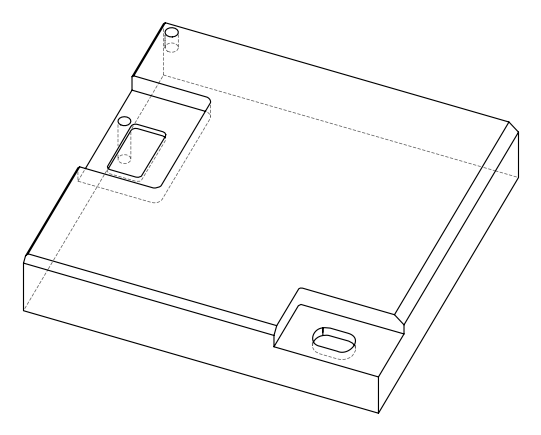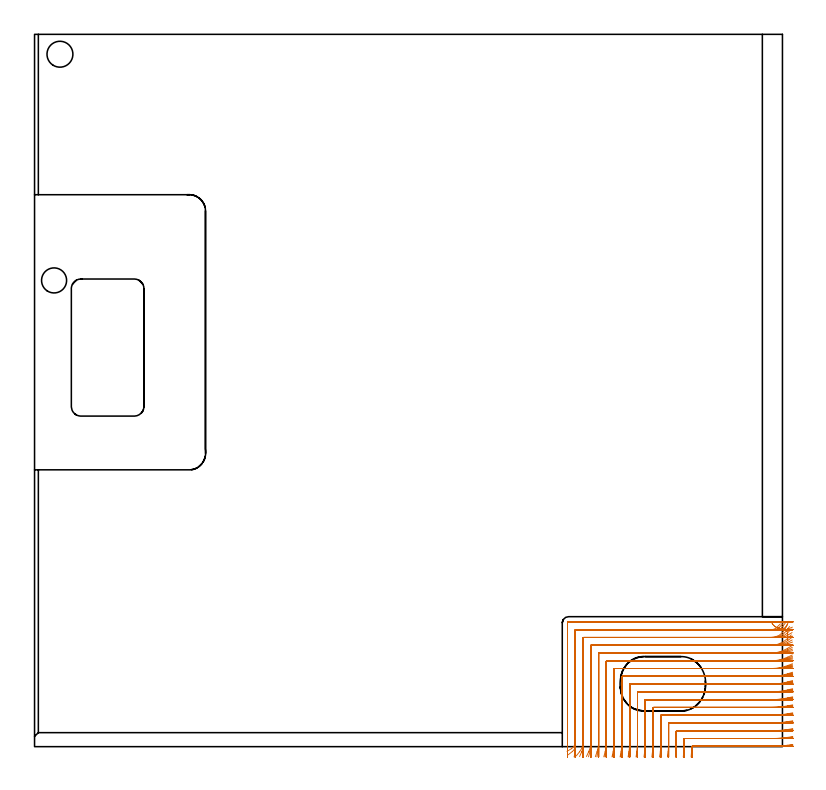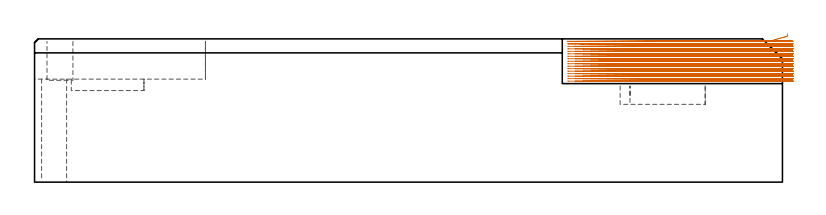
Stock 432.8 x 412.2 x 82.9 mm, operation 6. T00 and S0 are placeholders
(PLAN: 12 operations, 8 tool changes, 155.6 min)
(1 INDEXABLE_INSERT_DRILL_BLIND_HOLE_FROM_SOLID | STEP1POCKET | UGT0302_001 | 0.11 min | 4230 mm3)
(2 AREA_MILL | FG_CHAMFER_SURFACE | UGT0205_001 | 1.38 min | 383 mm3)
(3 AREA_MILL_1 | FG_CHAMFER_SURFACE_1 | UGT0205_001 | 0.89 min | 229 mm3)
(4 AREA_MILL_2 | FG_CHAMFER_SURFACE_2 | UGT0205_001 | 7.54 min | 10173 mm3)
(5 AREA_MILL_3 | FG_CHAMFER_SURFACE_3 | UGT0205_001 | 13.65 min | 23106 mm3)
(6 MILL_CORNER_NOTCH_RECTANGULAR | CORNER_NOTCH_RECTANGULAR | NXT0201_008 | Follow Part, ap 1.5, ae 75% | 91.79 min | 247494 mm3)
(7 MILL_RECTANGULAR_POCKET | POCKET_RECTANGULAR_STRAIGHT | NXT0201_013 | Follow Part, ap 2.5, ae 75% | 11.68 min | 98832 mm3)
(8 MILL_RECTANGULAR_POCKET_1 | POCKET_RECTANGULAR_STRAIGHT_1 | UGT0201_105 | Follow Part, ap 5.5, ae 75% | 0.81 min | 16519 mm3)
(9 MILL_SLOT | SLOT_PARTIAL_RECTANGULAR | UGT0201_008 | Follow Part, ap 4, ae 75% | 27.16 min | 288971 mm3)
(10 SPOT_DRILL | STEP1HOLE | NXT0321_9005460120000 | 0.04 min | 18 mm3)
(11 DRILL_THROUGH_HOLE_INTO_CENTER | STEP1HOLE | NXT0301_065 | 0.27 min | 4096 mm3)
(12 DRILL_TO_ENLARGE_THROUGH_HOLE | STEP1HOLE | NXT0301_106 | 0.27 min | 5708 mm3)
(TOOL UGT0302_001 | Indexable Insert Drill 15mm | D15 PA180 FL50 Z2)
(TOOL UGT0205_001 | Chamfer Mill 20 x 3 x 45 deg. | D20 FL50 Z2)
(TOOL NXT0201_008 | ENDMILL 6mm [2P460-0600-NA 1630] | D6 FL26 Z6)
(TOOL NXT0201_013 | ENDMILL 10mm | D10 FL30 Z4)
(TOOL UGT0201_105 | End Mill 22 mm | D22 FL25 Z2)
(TOOL UGT0201_008 | End Mill 16 mm | D16 FL32 Z4)
(TOOL NXT0321_9005460120000 | NC Spot Drill, 142deg, 12mm, Carbide, Uncoated | D12 PA142 FL30 Z2)
(TOOL NXT0301_065 | Carbide Drill 9.4mm [860.1-0940-075A1-MM 2214] | D9.4 PA140 FL98 Z2)
(TOOL NXT0301_106 | Carbide Drill 14.5mm [860.1-1450-073A1-MM 2214] | D14.5 PA140 FL83 Z2)
(OP 6 MILL_CORNER_NOTCH_RECTANGULAR, part 1 of 2)
G17 G21 G94 G90
T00 M6
G54
G17 G0 G90 X438.774 Y1.223 S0 M3
G43 Z92.9 H1
Z81.461
G94 G1 X435.8 Y0.828 F250.
G2 X426.312 Y0.2 R72. F500.
G1 X380.641
G3 X380.347 Y-0.083 R0.3
G2 X380.175 Y-3. R72.
G1 X379.938 Y-5.991 F250.
G0 Z92.9
X438.77 Y5.792
Z81.461
G1 X435.8 Y5.37
G2 X426.312 Y4.7 R67.5 F500.
G1 X376.195
G3 X375.9 Y4.405 R0.3
G1 Y2.688
G2 X375.66 Y-3. R67.5
G1 X375.407 Y-5.989 F250.
G0 Z92.9
X438.766 Y10.37
Z81.461
G1 X435.8 Y9.919
G2 X426.312 Y9.2 R63. F500.
G1 X371.695
G3 X371.4 Y8.905 R0.3
G1 Y2.688
G2 X371.143 Y-3. R63.
G1 X370.872 Y-5.988 F250.
G0 Z92.9
X438.76 Y14.961
Z81.461
G1 X435.8 Y14.475
G2 X426.312 Y13.7 R58.5 F500.
G1 X367.195
G3 X366.9 Y13.405 R0.3
G1 Y2.688
G2 X366.623 Y-3. R58.5
G1 X366.331 Y-5.986 F250.
G0 Z92.9
X438.753 Y19.567
Z81.461
G1 X435.8 Y19.04
G2 X426.312 Y18.2 R54. F500.
G1 X362.696
G3 X362.4 Y17.904 R0.3
G1 Y2.688
G2 X362.1 Y-3. R54.
G1 X361.784 Y-5.983 F250.
G0 Z92.9
X438.744 Y24.193
Z81.461
G1 X435.8 Y23.618
G2 X426.312 Y22.7 R49.5 F500.
G1 X358.196
G3 X357.9 Y22.404 R0.3
G1 Y2.688
G2 X357.572 Y-3. R49.5
G1 X357.227 Y-5.98 F250.
G0 Z92.9
X438.733 Y28.844
Z81.461
G1 X435.8 Y28.212
G2 X426.312 Y27.2 R45. F500.
G1 X353.696
G3 X353.4 Y26.904 R0.3
G1 Y2.688
G2 X353.039 Y-3. R45.
G1 X352.66 Y-5.976 F250.
G0 Z92.9
X438.716 Y33.53
Z81.461
G1 X435.8 Y32.827
G2 X426.312 Y31.7 R40.5 F500.
G1 X349.196
G3 X348.9 Y31.404 R0.3
G1 Y2.688
G2 X348.499 Y-3. R40.5
G1 X348.077 Y-5.97 F250.
G0 Z92.9
X438.694 Y38.264
Z81.461
G1 X435.8 Y37.473
G2 X426.312 Y36.2 R36. F500.
G1 X344.696
G3 X344.4 Y35.904 R0.3
G1 Y2.688
G2 X343.948 Y-3. R36.
G1 X343.474 Y-5.962 F250.
G0 Z92.9
X438.661 Y43.067
Z81.461
G1 X435.8 Y42.163
G2 X426.312 Y40.7 R31.5 F500.
G1 X340.196
G3 X339.9 Y40.404 R0.3
G1 Y2.688
G2 X339.382 Y-3. R31.5
G1 X338.84 Y-5.951 F250.
G0 Z92.9
X438.609 Y47.976
Z81.461
G1 X435.8 Y46.922
G2 X426.312 Y45.2 R27. F500.
G1 X335.697
G3 X335.4 Y44.903 R0.3
G1 Y2.688
G2 X334.794 Y-3. R27.
G1 X334.162 Y-5.933 F250.
G0 Z92.9
X438.52 Y53.063
Z81.461
G1 X435.8 Y51.798
G2 X426.312 Y49.7 R22.5 F500.
G1 X331.197
G3 X330.9 Y49.403 R0.3
G1 Y2.688
G2 X330.169 Y-3. R22.5
G1 X329.411 Y-5.903 F250.
G0 Z92.9
X438.349 Y58.485
Z81.461
G1 X435.8 Y56.904
G2 X426.312 Y54.2 R18. F500.
G1 X326.697
G3 X326.4 Y53.903 R0.3
G1 Y2.688
G2 X325.478 Y-3. R18.
G1 X324.529 Y-5.846 F250.
G0 Z92.9
X437.934 Y64.705
Z81.461
G1 X435.8 Y62.597
G2 X426.312 Y58.7 R13.5 F500.
G1 X322.197
G3 X321.9 Y58.403 R0.3
G1 Y2.688
G2 X320.643 Y-3. R13.5
G1 X319.379 Y-5.721 F250.
G0 Z92.9
X435.642 Y70.484
Z81.461
G1 X434.194 Y67.856
G2 X426.312 Y63.2 R9. F500.
G1 X317.697
G3 X317.4 Y62.903 R0.3
G1 Y2.688
G2 X315.374 Y-3. R9.
G1 X313.478 Y-5.325 F250.
G0 Z92.9
X431.599 Y71.063
Z81.461
G1 X429.447 Y68.972
G2 X426.312 Y67.7 R4.5 F500.
G1 X313.197
G3 X312.9 Y67.403 R0.3
G1 Y2.688
G2 X310.687 Y-1.187 R4.5
G1 X308.103 Y-2.712 F250.
G0 Z92.9
X435.8 Y61.416
Z85.9
G1 Y65.2 Z84.886
Y65.445 Z84.82
X435.691 Y66.04 Z84.658
X435.465 Y66.6 Z84.496
X435.131 Y67.104 Z84.335
X434.704 Y67.531 Z84.173
X434.2 Y67.865 Z84.011
X433.639 Y68.091 Z83.849
X433.045 Y68.2 Z83.687
X432.615 Z83.572
X431.74 Y68.25 Z83.337
X430.935 Y68.403 Z83.117
X430.154 Y68.648 Z82.898
X429.407 Y68.982 Z82.678
X429.084 Y69.172 Z82.578
X428.444 Y69.596 Z82.372
X428.145 Y69.82 Z82.272
X427.697 Y70.227 Z82.11
X427.287 Y70.672 Z81.948
X427.061 Y70.969 Z81.848
X426.532 Y71.757 Z81.594
X426.415 Y71.975 Z81.527
X426.312 Y72.2 Z81.461
X309. F500.
G3 X308.4 Y71.6 R0.6
G1 Y2.688
Y-0.312 F250.
G0 Z92.9
X438.781 Y0.986
Z80.022
G1 X435.8 Y0.651
G2 X427.757 Y0.2 R72. F500.
G1 X380.691
G3 X380.396 Y-0.092 R0.3
G2 X380.306 Y-3. R72.
G1 X380.153 Y-5.996 F250.
G0 Z92.9
X438.779 Y5.538
Z80.022
G1 X435.8 Y5.181
G2 X427.757 Y4.7 R67.5 F500.
G1 X376.195
G3 X375.9 Y4.405 R0.3
G1 Y0.677
G2 X375.8 Y-3. R67.5
G1 X375.636 Y-5.996 F250.
G0 Z92.9
X438.775 Y10.099
Z80.022
G1 X435.8 Y9.716
G2 X427.757 Y9.2 R63. F500.
G1 X371.695
G3 X371.4 Y8.905 R0.3
G1 Y0.677
G2 X371.293 Y-3. R63.
G1 X371.118 Y-5.995 F250.
G0 Z92.9
X438.771 Y14.668
Z80.022
G1 X435.8 Y14.256
G2 X427.757 Y13.7 R58.5 F500.
G1 X367.195
G3 X366.9 Y13.405 R0.3
G1 Y0.677
G2 X366.784 Y-3. R58.5
G1 X366.596 Y-5.994 F250.
G0 Z92.9
X438.767 Y19.249
Z80.022
G1 X435.8 Y18.802
G2 X427.757 Y18.2 R54. F500.
G1 X362.696
G3 X362.4 Y17.904 R0.3
G1 Y0.677
G2 X362.275 Y-3. R54.
G1 X362.07 Y-5.993 F250.
G0 Z92.9
X438.76 Y23.845
Z80.022
G1 X435.8 Y23.358
G2 X427.757 Y22.7 R49.5 F500.
G1 X358.196
G3 X357.9 Y22.404 R0.3
G1 Y0.677
G2 X357.763 Y-3. R49.5
G1 X357.54 Y-5.992 F250.
G0 Z92.9
X438.752 Y28.461
Z80.022
G1 X435.8 Y27.925
G2 X427.757 Y27.2 R45. F500.
G1 X353.696
G3 X353.4 Y26.904 R0.3
G1 Y0.677
G2 X353.25 Y-3. R45.
G1 X353.004 Y-5.99 F250.
G0 Z92.9
X438.74 Y33.102
Z80.022
G1 X435.8 Y32.507
G2 X427.757 Y31.7 R40.5 F500.
G1 X349.196
G3 X348.9 Y31.404 R0.3
G1 Y0.677
G2 X348.733 Y-3. R40.5
G1 X348.46 Y-5.988 F250.
G0 Z92.9
X438.724 Y37.78
Z80.022
G1 X435.8 Y37.11
G2 X427.757 Y36.2 R36. F500.
G1 X344.696
G3 X344.4 Y35.904 R0.3
G1 Y0.677
G2 X344.212 Y-3. R36.
G1 X343.905 Y-5.984 F250.
G0 Z92.9
X438.701 Y42.51
Z80.022
G1 X435.8 Y41.744
G2 X427.757 Y40.7 R31.5 F500.
G1 X340.196
G3 X339.9 Y40.404 R0.3
G1 Y0.677
G2 X339.685 Y-3. R31.5
G1 X339.334 Y-5.979 F250.
G0 Z92.9
X438.664 Y47.32
Z80.022
G1 X435.8 Y46.426
G2 X427.757 Y45.2 R27. F500.
G1 X335.697
G3 X335.4 Y44.903 R0.3
G1 Y0.677
G2 X335.148 Y-3. R27.
G1 X334.74 Y-5.972 F250.
G0 Z92.9
X438.602 Y52.259
Z80.022
G1 X435.8 Y51.187
G2 X427.757 Y49.7 R22.5 F500.
G1 X331.197
G3 X330.9 Y49.403 R0.3
G1 Y0.677
G2 X330.598 Y-3. R22.5
G1 X330.107 Y-5.96 F250.
G0 Z92.9
X438.484 Y57.437
Z80.022
G1 X435.8 Y56.097
G2 X427.757 Y54.2 R18. F500.
G1 X326.697
G3 X326.4 Y53.903 R0.3
G1 Y0.677
G2 X326.02 Y-3. R18.
G1 X325.408 Y-5.937 F250.
G0 Z92.9
X438.209 Y63.145
Z80.022
G1 X435.8 Y61.358
G2 X427.757 Y58.7 R13.5 F500.
G1 X322.197
G3 X321.9 Y58.403 R0.3
G1 Y0.677
G2 X321.39 Y-3. R13.5
G1 X320.573 Y-5.887 F250.
G0 Z92.9
X436.875 Y69.58
Z80.022
G1 X435.177 Y67.106
G2 X427.757 Y63.2 R9. F500.
G1 X317.697
G3 X317.4 Y62.903 R0.3
G1 Y0.677
G2 X316.615 Y-3. R9.
G1 X315.389 Y-5.738 F250.
G0 Z92.9
X433.055 Y71.114
Z80.022
G1 X430.923 Y69.003
G2 X427.757 Y67.7 R4.5 F500.
G1 X313.197
G3 X312.9 Y67.403 R0.3
G1 Y0.677
G2 X311.152 Y-2.883 R4.5
G1 X308.779 Y-4.718 F250.
G0 Z92.9
X430.757 Y72.2
Z80.022
G1 X427.757
X309. F500.
G3 X308.4 Y71.6 R0.6
G1 Y0.677
Y-2.323 F250.
G0 Z92.9
X438.788 Y0.756
Z78.583
G1 X435.8 Y0.488
G2 X429.367 Y0.2 R72. F500.
G1 X380.695
G3 X380.4 Y-0.095 R0.3
G1 Y-2.128
G2 X380.395 Y-3. R72.
G1 X380.358 Y-6. F250.
G0 Z92.9
X438.786 Y5.293
Z78.583
G1 X435.8 Y5.007
G2 X429.367 Y4.7 R67.5 F500.
G1 X376.195
G3 X375.9 Y4.405 R0.3
G1 Y-2.128
G2 X375.894 Y-3. R67.5
G1 X375.856 Y-6. F250.
G0 Z92.9
X438.784 Y9.836
Z78.583
G1 X435.8 Y9.529
G2 X429.367 Y9.2 R63. F500.
G1 X371.695
G3 X371.4 Y8.905 R0.3
G1 Y-2.128
G2 X371.394 Y-3. R63.
G1 X371.352 Y-6. F250.
G0 Z92.9
X438.782 Y14.385
Z78.583
G1 X435.8 Y14.055
G2 X429.367 Y13.7 R58.5 F500.
G1 X367.195
G3 X366.9 Y13.405 R0.3
G1 Y-2.128
G2 X366.893 Y-3. R58.5
G1 X366.849 Y-6. F250.
G0 Z92.9
X438.779 Y18.942
Z78.583
G1 X435.8 Y18.585
G2 X429.367 Y18.2 R54. F500.
G1 X362.696
G3 X362.4 Y17.904 R0.3
G1 Y-2.128
G2 X362.393 Y-3. R54.
G1 X362.344 Y-6. F250.
G0 Z92.9
X438.775 Y23.51
Z78.583
G1 X435.8 Y23.12
G2 X429.367 Y22.7 R49.5 F500.
G1 X358.196
G3 X357.9 Y22.404 R0.3
G1 Y-2.128
G2 X357.892 Y-3. R49.5
G1 X357.839 Y-6. F250.
G0 Z92.9
X438.769 Y28.091
Z78.583
G1 X435.8 Y27.662
G2 X429.367 Y27.2 R45. F500.
G1 X353.696
G3 X353.4 Y26.904 R0.3
G1 Y-2.128
G2 X353.392 Y-3. R45.
G1 X353.333 Y-5.999 F250.
G0 Z92.9
X438.762 Y32.691
Z78.583
G1 X435.8 Y32.214
G2 X429.367 Y31.7 R40.5 F500.
G1 X349.196
G3 X348.9 Y31.404 R0.3
G1 Y-2.128
G2 X348.891 Y-3. R40.5
G1 X348.826 Y-5.999 F250.
G0 Z92.9
X438.752 Y37.316
Z78.583
G1 X435.8 Y36.78
G2 X429.367 Y36.2 R36. F500.
G1 X344.696
G3 X344.4 Y35.904 R0.3
G1 Y-2.128
G2 X344.389 Y-3. R36.
G1 X344.317 Y-5.999 F250.
G0 Z92.9
X438.737 Y41.977
Z78.583
G1 X435.8 Y41.364
G2 X429.367 Y40.7 R31.5 F500.
G1 X340.196
G3 X339.9 Y40.404 R0.3
G1 Y-2.128
G2 X339.888 Y-3. R31.5
G1 X339.805 Y-5.999 F250.
G0 Z92.9
X438.714 Y46.693
Z78.583
G1 X435.8 Y45.978
G2 X429.367 Y45.2 R27. F500.
G1 X335.697
G3 X335.4 Y44.903 R0.3
G1 Y-2.128
G2 X335.386 Y-3. R27.
G1 X335.289 Y-5.998 F250.
G0 Z92.9
X438.675 Y51.497
Z78.583
G1 X435.8 Y50.639
G2 X429.367 Y49.7 R22.5 F500.
G1 X331.197
G3 X330.9 Y49.403 R0.3
G1 Y-2.128
G2 X330.883 Y-3. R22.5
G1 X330.767 Y-5.998 F250.
G0 Z92.9
X438.602 Y56.461
Z78.583
G1 X435.8 Y55.389
G2 X429.367 Y54.2 R18. F500.
G1 X326.697
G3 X326.4 Y53.903 R0.3
G1 Y-2.128
G2 X326.379 Y-3. R18.
G1 X326.233 Y-5.996 F250.
G0 Z92.9
X438.437 Y61.761
Z78.583
G1 X435.8 Y60.332
G2 X429.367 Y58.7 R13.5 F500.
G1 X322.197
G3 X321.9 Y58.403 R0.3
G1 Y-2.128
G2 X321.872 Y-3. R13.5
G1 X321.678 Y-5.994 F250.
G0 Z92.9
X437.898 Y68.051
Z78.583
G1 X435.8 Y65.906
G2 X429.367 Y63.2 R9. F500.
G1 X317.697
G3 X317.4 Y62.903 R0.3
G1 Y-2.128
G2 X317.358 Y-3. R9.
G1 X317.067 Y-5.986 F250.
G0 Z92.9
X434.771 Y72.008
Z78.583
G1 X433.02 Y69.573
G2 X429.367 Y67.7 R4.5 F500.
G1 X313.197
G3 X312.9 Y67.403 R0.3
G1 Y-2.128
G2 X312.815 Y-3. R4.5
G1 X312.233 Y-5.943 F250.
G0 Z92.9
X432.367 Y72.2
Z78.583
G1 X429.367
X309. F500.
G3 X308.4 Y71.6 R0.6
G1 Y-2.128
Y-5.128 F250.
G0 Z92.9
X438.794 Y0.541
Z77.144
G1 X435.8 Y0.348
G2 X431.181 Y0.2 R72. F500.
G1 X380.695
G3 X380.4 Y-0.095 R0.3
G1 Y-2.938
Y-3.
X380.397 Y-6. F250.
G0 Z92.9
X438.793 Y5.064
Z77.144
G1 X435.8 Y4.858
G2 X431.181 Y4.7 R67.5 F500.
G1 X376.195
G3 X375.9 Y4.405 R0.3
G1 Y-2.938
Y-3.
X375.897 Y-6. F250.
G0 Z92.9
X438.792 Y9.59
Z77.144
G1 X435.8 Y9.37
G2 X431.181 Y9.2 R63. F500.
G1 X371.695
G3 X371.4 Y8.905 R0.3
G1 Y-2.938
Y-3.
X371.397 Y-6. F250.
G0 Z92.9
X438.791 Y14.12
Z77.144
G1 X435.8 Y13.883
G2 X431.181 Y13.7 R58.5 F500.
G1 X367.195
G3 X366.9 Y13.405 R0.3
G1 Y-2.938
Y-3.
X366.897 Y-6. F250.
G0 Z92.9
X438.789 Y18.655
Z77.144
G1 X435.8 Y18.398
G2 X431.181 Y18.2 R54. F500.
G1 X362.696
G3 X362.4 Y17.904 R0.3
G1 Y-2.938
Y-3.
X362.397 Y-6. F250.
G0 Z92.9
X438.787 Y23.196
Z77.144
G1 X435.8 Y22.916
G2 X431.181 Y22.7 R49.5 F500.
G1 X358.196
G3 X357.9 Y22.404 R0.3
G1 Y-2.938
Y-3.
X357.896 Y-6. F250.
G0 Z92.9
X438.784 Y27.746
Z77.144
G1 X435.8 Y27.438
G2 X431.181 Y27.2 R45. F500.
G1 X353.696
G3 X353.4 Y26.904 R0.3
G1 Y-2.938
Y-3.
X353.396 Y-6. F250.
G0 Z92.9
X438.78 Y32.306
Z77.144
G1 X435.8 Y31.964
G2 X431.181 Y31.7 R40.5 F500.
G1 X349.196
G3 X348.9 Y31.404 R0.3
G1 Y-2.938
Y-3.
X348.895 Y-6. F250.
G0 Z92.9
X438.775 Y36.883
Z77.144
G1 X435.8 Y36.498
G2 X431.181 Y36.2 R36. F500.
G1 X344.696
G3 X344.4 Y35.904 R0.3
G1 Y-2.938
Y-3.
X344.395 Y-6. F250.
G0 Z92.9
X438.768 Y41.48
Z77.144
G1 X435.8 Y41.041
G2 X431.181 Y40.7 R31.5 F500.
G1 X340.196
G3 X339.9 Y40.404 R0.3
G1 Y-2.938
Y-3.
X339.894 Y-6. F250.
G0 Z92.9
X438.756 Y46.111
Z77.144
G1 X435.8 Y45.598
G2 X431.181 Y45.2 R27. F500.
G1 X335.697
G3 X335.4 Y44.903 R0.3
G1 Y-2.938
Y-3.
X335.393 Y-6. F250.
G0 Z92.9
X438.736 Y50.795
Z77.144
G1 X435.8 Y50.179
G2 X431.181 Y49.7 R22.5 F500.
G1 X331.197
G3 X330.9 Y49.403 R0.3
G1 Y-2.938
Y-3.
X330.892 Y-6. F250.
G0 Z92.9
X438.7 Y55.573
Z77.144
G1 X435.8 Y54.803
G2 X431.181 Y54.2 R18. F500.
G1 X326.697
G3 X326.4 Y53.903 R0.3
G1 Y-2.938
Y-3.
X326.39 Y-6. F250.
G0 Z92.9
X438.619 Y60.541
Z77.144
G1 X435.8 Y59.515
G2 X431.181 Y58.7 R13.5 F500.
G1 X322.197
G3 X321.9 Y58.403 R0.3
G1 Y-2.938
Y-3.
X321.886 Y-6. F250.
G0 Z92.9
X438.375 Y66.016
Z77.144
G1 X435.8 Y64.476
G2 X431.181 Y63.2 R9. F500.
G1 X317.697
G3 X317.4 Y62.903 R0.3
G1 Y-2.938
Y-3.
X317.379 Y-6. F250.
G0 Z92.9
X436.577 Y72.556
Z77.144
G1 X435.081 Y69.956
G2 X431.181 Y67.7 R4.5 F500.
G1 X313.197
G3 X312.9 Y67.403 R0.3
G1 Y-2.938
Y-3.
X312.858 Y-6. F250.
G0 Z92.9
X434.181 Y72.2
Z77.144
G1 X431.181
X309. F500.
G3 X308.4 Y71.6 R0.6
G1 Y-2.938
Y-5.938 F250.
G0 Z92.9
X438.799 Y0.291
Z75.705
G1 X435.8 Y0.22
G2 X434.098 Y0.2 R72. F500.
G1 X380.695
G3 X380.4 Y-0.095 R0.3
G1 Y-3.
Y-6. F250.
G0 Z92.9
X438.799 Y4.797
Z75.705
G1 X435.8 Y4.721
G2 X434.098 Y4.7 R67.5 F500.
G1 X376.195
G3 X375.9 Y4.405 R0.3
G1 Y-3.
Y-6. F250.
G0 Z92.9
X438.799 Y9.304
Z75.705
G1 X435.8 Y9.223
G2 X434.098 Y9.2 R63. F500.
G1 X371.695
G3 X371.4 Y8.905 R0.3
G1 Y-3.
Y-6. F250.
G0 Z92.9
X438.799 Y13.812
Z75.705
G1 X435.8 Y13.725
G2 X434.098 Y13.7 R58.5 F500.
G1 X367.195
G3 X366.9 Y13.405 R0.3
G1 Y-3.
Y-6. F250.
G0 Z92.9
X438.798 Y18.321
Z75.705
G1 X435.8 Y18.227
G2 X434.098 Y18.2 R54. F500.
G1 X362.695
G3 X362.4 Y17.905 R0.3
G1 Y-3.
Y-6. F250.
G0 Z92.9
X438.798 Y22.832
Z75.705
G1 X435.8 Y22.729
G2 X434.098 Y22.7 R49.5 F500.
G1 X358.196
G3 X357.9 Y22.404 R0.3
G1 Y-3.
Y-6. F250.
G0 Z92.9
X438.798 Y27.346
Z75.705
G1 X435.8 Y27.232
G2 X434.098 Y27.2 R45. F500.
G1 X353.696
G3 X353.4 Y26.904 R0.3
G1 Y-3.
Y-6. F250.
G0 Z92.9
X438.797 Y31.862
Z75.705
G1 X435.8 Y31.736
G2 X434.098 Y31.7 R40.5 F500.
G1 X349.196
G3 X348.9 Y31.404 R0.3
G1 Y-3.
Y-6. F250.
G0 Z92.9
X438.797 Y36.382
Z75.705
G1 X435.8 Y36.24
G2 X434.098 Y36.2 R36. F500.
G1 X344.696
G3 X344.4 Y35.904 R0.3
G1 Y-3.
Y-6. F250.
G0 Z92.9
X438.796 Y40.908
Z75.705
G1 X435.8 Y40.746
G2 X434.098 Y40.7 R31.5 F500.
G1 X340.196
G3 X339.9 Y40.404 R0.3
G1 Y-3.
Y-6. F250.
G0 Z92.9
X438.794 Y45.443
Z75.705
G1 X435.8 Y45.254
G2 X434.098 Y45.2 R27. F500.
G1 X335.697
G3 X335.4 Y44.903 R0.3
G1 Y-3.
Y-6. F250.
G0 Z92.9
X438.791 Y49.991
Z75.705
G1 X435.8 Y49.764
G2 X434.098 Y49.7 R22.5 F500.
G1 X331.197
G3 X330.9 Y49.403 R0.3
G1 Y-3.
Y-6. F250.
G0 Z92.9
X438.787 Y54.564
Z75.705
G1 X435.8 Y54.281
G2 X434.098 Y54.2 R18. F500.
G1 X326.697
G3 X326.4 Y53.903 R0.3
G1 Y-3.
Y-6. F250.
G0 Z92.9
X438.776 Y59.186
Z75.705
G1 X435.8 Y58.808
G2 X434.098 Y58.7 R13.5 F500.
G1 X322.197
G3 X321.9 Y58.403 R0.3
G1 Y-3.
Y-6. F250.
G0 Z92.9
X438.746 Y63.93
Z75.705
G1 X435.8 Y63.362
G2 X434.098 Y63.2 R9. F500.
G1 X317.697
G3 X317.4 Y62.903 R0.3
G1 Y-3.
Y-6. F250.
G0 Z92.9
X438.577 Y69.169
Z75.705
G1 X435.8 Y68.034
G2 X434.098 Y67.7 R4.5 F500.
G1 X313.197
G3 X312.9 Y67.403 R0.3
G1 Y-3.
Y-6. F250.
G0 Z92.9
X437.098 Y72.2
Z75.705
G1 X434.098
X309. F500.
G3 X308.4 Y71.6 R0.6
G1 Y-3.
Y-6. F250.
G0 Z92.9
X438.8 Y0.211
Z74.267
G1 X435.8 Y0.2
X435.551 F500.
X380.695
G3 X380.4 Y-0.095 R0.3
G1 Y-3.
Y-6. F250.
G0 Z92.9
X438.8 Y4.712
Z74.267
G1 X435.8 Y4.7
X435.551 F500.
X376.195
G3 X375.9 Y4.405 R0.3
G1 Y-3.
Y-6. F250.
G0 Z92.9
X438.8 Y9.212
Z74.267
G1 X435.8 Y9.2
X435.551 F500.
X371.695
G3 X371.4 Y8.905 R0.3
G1 Y-3.
Y-6. F250.
G0 Z92.9
X438.8 Y13.713
Z74.267
G1 X435.8 Y13.701
X435.551 Y13.7 F500.
X367.195
G3 X366.9 Y13.405 R0.3
G1 Y-3.
Y-6. F250.
G0 Z92.9
X438.8 Y18.214
Z74.267
G1 X435.8 Y18.201
X435.551 Y18.2 F500.
X362.696
G3 X362.4 Y17.904 R0.3
G1 Y-3.
Y-6. F250.
G0 Z92.9
X438.8 Y22.716
Z74.267
G1 X435.8 Y22.701
X435.551 Y22.7 F500.
X358.196
G3 X357.9 Y22.404 R0.3
G1 Y-3.
Y-6. F250.
G0 Z92.9
X438.8 Y27.217
Z74.267
G1 X435.8 Y27.201
X435.551 Y27.2 F500.
X353.696
G3 X353.4 Y26.904 R0.3
G1 Y-3.
Y-6. F250.
G0 Z92.9
X438.8 Y31.719
Z74.267
G1 X435.8 Y31.701
X435.551 Y31.7 F500.
X349.196
G3 X348.9 Y31.404 R0.3
G1 Y-3.
Y-6. F250.
G0 Z92.9
X438.8 Y36.222
Z74.267
G1 X435.8 Y36.201
X435.551 Y36.2 F500.
X344.696
G3 X344.4 Y35.904 R0.3
G1 Y-3.
Y-6. F250.
G0 Z92.9
X438.8 Y40.725
Z74.267
G1 X435.8 Y40.701
X435.551 Y40.7 F500.
X340.196
G3 X339.9 Y40.404 R0.3
G1 Y-3.
Y-6. F250.
G0 Z92.9
X438.8 Y45.229
Z74.267
G1 X435.8 Y45.201
G2 X435.551 Y45.2 R27. F500.
G1 X335.697
G3 X335.4 Y44.903 R0.3
G1 Y-3.
Y-6. F250.
G0 Z92.9
X438.8 Y49.735
Z74.267
G1 X435.8 Y49.701
G2 X435.551 Y49.7 R22.5 F500.
G1 X331.197
G3 X330.9 Y49.403 R0.3
G1 Y-3.
Y-6. F250.
G0 Z92.9
X438.8 Y54.243
Z74.267
G1 X435.8 Y54.202
G2 X435.551 Y54.2 R18. F500.
G1 X326.697
G3 X326.4 Y53.903 R0.3
G1 Y-3.
Y-6. F250.
G0 Z92.9
X438.799 Y58.758
Z74.267
G1 X435.8 Y58.702
G2 X435.551 Y58.7 R13.5 F500.
G1 X322.197
G3 X321.9 Y58.403 R0.3
G1 Y-3.
Y-6. F250.
G0 Z92.9
X438.799 Y63.286
Z74.267
G1 X435.8 Y63.203
G2 X435.551 Y63.2 R9. F500.
G1 X317.697
G3 X317.4 Y62.903 R0.3
G1 Y-3.
Y-6. F250.
G0 Z92.9
X438.795 Y67.873
Z74.267
G1 X435.8 Y67.707
G2 X435.551 Y67.7 R4.5 F500.
G1 X313.197
G3 X312.9 Y67.403 R0.3
G1 Y-3.
Y-6. F250.
G0 Z92.9
X438.551 Y72.2
Z74.267
G1 X435.551
X309. F500.
G3 X308.4 Y71.6 R0.6
G1 Y-3.
Y-6. F250.
G0 Z92.9
X438.8 Y0.2
Z72.828
G1 X435.8
X380.695 F500.
G3 X380.4 Y-0.095 R0.3
G1 Y-3.
Y-6. F250.
G0 Z92.9
X438.8 Y4.7
Z72.828
G1 X435.8
X376.195 F500.
G3 X375.9 Y4.405 R0.3
G1 Y-3.
Y-6. F250.
G0 Z92.9
X438.8 Y9.2
Z72.828
G1 X435.8
X371.695 F500.
G3 X371.4 Y8.905 R0.3
G1 Y-3.
Y-6. F250.
G0 Z92.9
X438.8 Y13.7
Z72.828
G1 X435.8
X367.195 F500.
G3 X366.9 Y13.405 R0.3
G1 Y-3.
Y-6. F250.
G0 Z92.9
X438.8 Y18.2
Z72.828
G1 X435.8
X362.695 F500.
G3 X362.4 Y17.905 R0.3
G1 Y-3.
Y-6. F250.
G0 Z92.9
X438.8 Y22.7
Z72.828
G1 X435.8
X358.196 F500.
G3 X357.9 Y22.404 R0.3
G1 Y-3.
Y-6. F250.
G0 Z92.9
X438.8 Y27.2
Z72.828
G1 X435.8
X353.696 F500.
G3 X353.4 Y26.904 R0.3
G1 Y-3.
Y-6. F250.
G0 Z92.9
X438.8 Y31.7
Z72.828
G1 X435.8
X349.196 F500.
G3 X348.9 Y31.404 R0.3
G1 Y-3.
Y-6. F250.
G0 Z92.9
X438.8 Y36.2
Z72.828
G1 X435.8
X344.696 F500.
G3 X344.4 Y35.904 R0.3
G1 Y-3.
Y-6. F250.
G0 Z92.9
X438.8 Y40.7
Z72.828
G1 X435.8
X340.196 F500.
G3 X339.9 Y40.404 R0.3
G1 Y-3.
Y-6. F250.
G0 Z92.9
X438.8 Y45.2
Z72.828
G1 X435.8
X335.697 F500.
G3 X335.4 Y44.903 R0.3
G1 Y-3.
Y-6. F250.
G0 Z92.9
X438.8 Y49.7
Z72.828
G1 X435.8
X331.197 F500.
G3 X330.9 Y49.403 R0.3
G1 Y-3.
Y-6. F250.
G0 Z92.9
X438.8 Y54.2
Z72.828
G1 X435.8
X326.697 F500.
G3 X326.4 Y53.903 R0.3
G1 Y-3.
Y-6. F250.
G0 Z92.9
X438.8 Y58.7
Z72.828
G1 X435.8
X322.197 F500.
G3 X321.9 Y58.403 R0.3
G1 Y-3.
Y-6. F250.
G0 Z92.9
X438.8 Y63.2
Z72.828
G1 X435.8
X317.697 F500.
G3 X317.4 Y62.903 R0.3
G1 Y-3.
Y-6. F250.
G0 Z92.9
X438.8 Y67.7
Z72.828
G1 X435.8
X313.197 F500.
G3 X312.9 Y67.403 R0.3
G1 Y-3.
Y-6. F250.
G0 Z92.9
X438.8 Y72.2
Z72.828
G1 X435.8
X309. F500.
G3 X308.4 Y71.6 R0.6
G1 Y-3.
Y-6. F250.
G0 Z92.9
X438.8 Y0.2
Z71.389
G1 X435.8
X380.695 F500.
G3 X380.4 Y-0.095 R0.3
G1 Y-3.
Y-6. F250.
G0 Z92.9
X438.8 Y4.7
Z71.389
G1 X435.8
X376.195 F500.
G3 X375.9 Y4.405 R0.3
G1 Y-3.
Y-6. F250.
G0 Z92.9
X438.8 Y9.2
Z71.389
G1 X435.8
X371.695 F500.
G3 X371.4 Y8.905 R0.3
G1 Y-3.
Y-6. F250.
G0 Z92.9
X438.8 Y13.7
Z71.389
G1 X435.8
X367.195 F500.
G3 X366.9 Y13.405 R0.3
G1 Y-3.
Y-6. F250.
G0 Z92.9
X438.8 Y18.2
Z71.389
G1 X435.8
X362.695 F500.
G3 X362.4 Y17.905 R0.3
G1 Y-3.
Y-6. F250.
G0 Z92.9
X438.8 Y22.7
Z71.389
G1 X435.8
X358.196 F500.
G3 X357.9 Y22.404 R0.3
G1 Y-3.
Y-6. F250.
G0 Z92.9
X438.8 Y27.2
Z71.389
G1 X435.8
X353.696 F500.
G3 X353.4 Y26.904 R0.3
G1 Y-3.
Y-6. F250.
G0 Z92.9
X438.8 Y31.7
Z71.389
G1 X435.8
X349.196 F500.
G3 X348.9 Y31.404 R0.3
G1 Y-3.
Y-6. F250.
G0 Z92.9
X438.8 Y36.2
Z71.389
G1 X435.8
X344.696 F500.
G3 X344.4 Y35.904 R0.3
G1 Y-3.
Y-6. F250.
G0 Z92.9
X438.8 Y40.7
Z71.389
G1 X435.8
X340.196 F500.
G3 X339.9 Y40.404 R0.3
G1 Y-3.
Y-6. F250.
G0 Z92.9
X438.8 Y45.2
Z71.389
G1 X435.8
X335.697 F500.
G3 X335.4 Y44.903 R0.3
G1 Y-3.
Y-6. F250.
G0 Z92.9
X438.8 Y49.7
Z71.389
G1 X435.8
X331.197 F500.
G3 X330.9 Y49.403 R0.3
G1 Y-3.
Y-6. F250.
G0 Z92.9
X438.8 Y54.2
Z71.389
G1 X435.8
X326.697 F500.
G3 X326.4 Y53.903 R0.3
G1 Y-3.
Y-6. F250.
G0 Z92.9
X438.8 Y58.7
Z71.389
G1 X435.8
X322.197 F500.
G3 X321.9 Y58.403 R0.3
G1 Y-3.
Y-6. F250.
G0 Z92.9
X438.8 Y63.2
Z71.389
G1 X435.8
X317.697 F500.
G3 X317.4 Y62.903 R0.3
G1 Y-3.
Y-6. F250.
G0 Z92.9
X438.8 Y67.7
Z71.389
G1 X435.8
X313.197 F500.
G3 X312.9 Y67.403 R0.3
G1 Y-3.
Y-6. F250.
G0 Z92.9
X438.8 Y72.2
Z71.389
G1 X435.8
X309. F500.
G3 X308.4 Y71.6 R0.6
G1 Y-3.
Y-6. F250.
G0 Z92.9
X438.8 Y0.2
Z69.95
G1 X435.8
X380.695 F500.
G3 X380.4 Y-0.095 R0.3
G1 Y-3.
Y-6. F250.
G0 Z92.9
X438.8 Y4.7
Z69.95
G1 X435.8
X376.195 F500.
G3 X375.9 Y4.405 R0.3
G1 Y-3.
Y-6. F250.
G0 Z92.9
X438.8 Y9.2
Z69.95
G1 X435.8
X371.695 F500.
G3 X371.4 Y8.905 R0.3
G1 Y-3.
Y-6. F250.
G0 Z92.9
X438.8 Y13.7
Z69.95
G1 X435.8
X367.195 F500.
G3 X366.9 Y13.405 R0.3
G1 Y-3.
Y-6. F250.
G0 Z92.9
X438.8 Y18.2
Z69.95
G1 X435.8
X362.695 F500.
G3 X362.4 Y17.905 R0.3
G1 Y-3.
Y-6. F250.
G0 Z92.9
X438.8 Y22.7
Z69.95
G1 X435.8
X358.196 F500.
G3 X357.9 Y22.404 R0.3
G1 Y-3.
Y-6. F250.
G0 Z92.9
X438.8 Y27.2
Z69.95
G1 X435.8
X353.696 F500.
G3 X353.4 Y26.904 R0.3
G1 Y-3.
Y-6. F250.
G0 Z92.9
X438.8 Y31.7
Z69.95
G1 X435.8
X349.196 F500.
G3 X348.9 Y31.404 R0.3
G1 Y-3.
Y-6. F250.
G0 Z92.9
X438.8 Y36.2
Z69.95
G1 X435.8
X344.696 F500.
G3 X344.4 Y35.904 R0.3
G1 Y-3.
Y-6. F250.
G0 Z92.9
X438.8 Y40.7
Z69.95
G1 X435.8
X340.196 F500.
G3 X339.9 Y40.404 R0.3
G1 Y-3.
Y-6. F250.
G0 Z92.9
X438.8 Y45.2
Z69.95
G1 X435.8
X335.697 F500.
G3 X335.4 Y44.903 R0.3
G1 Y-3.
Y-6. F250.
G0 Z92.9
X438.8 Y49.7
Z69.95
G1 X435.8
X331.197 F500.
G3 X330.9 Y49.403 R0.3
G1 Y-3.
Y-6. F250.
G0 Z92.9
X438.8 Y54.2
Z69.95
G1 X435.8
X326.697 F500.
G3 X326.4 Y53.903 R0.3
G1 Y-3.
Y-6. F250.
G0 Z92.9
X438.8 Y58.7
Z69.95
G1 X435.8
X322.197 F500.
G3 X321.9 Y58.403 R0.3
G1 Y-3.
Y-6. F250.
G0 Z92.9
X438.8 Y63.2
Z69.95
G1 X435.8
X317.697 F500.
G3 X317.4 Y62.903 R0.3
G1 Y-3.
Y-6. F250.
G0 Z92.9
X438.8 Y67.7
Z69.95
G1 X435.8
X313.197 F500.
G3 X312.9 Y67.403 R0.3
G1 Y-3.
Y-6. F250.
G0 Z92.9
X438.8 Y72.2
Z69.95
G1 X435.8
X309. F500.
G3 X308.4 Y71.6 R0.6
G1 Y-3.
Y-6. F250.
G0 Z92.9
X438.8 Y0.2
Z68.511
G1 X435.8
X380.695 F500.
G3 X380.4 Y-0.095 R0.3
G1 Y-3.
Y-6. F250.
G0 Z92.9
X438.8 Y4.7
Z68.511
G1 X435.8
X376.195 F500.
G3 X375.9 Y4.405 R0.3
G1 Y-3.
Y-6. F250.
G0 Z92.9
X438.8 Y9.2
Z68.511
G1 X435.8
X371.695 F500.
G3 X371.4 Y8.905 R0.3
G1 Y-3.
Y-6. F250.
G0 Z92.9
X438.8 Y13.7
Z68.511
G1 X435.8
X367.195 F500.
G3 X366.9 Y13.405 R0.3
G1 Y-3.
Y-6. F250.
G0 Z92.9
X438.8 Y18.2
Z68.511
G1 X435.8
X362.695 F500.
G3 X362.4 Y17.905 R0.3
G1 Y-3.
Y-6. F250.
G0 Z92.9
X438.8 Y22.7
Z68.511
G1 X435.8
X358.196 F500.
G3 X357.9 Y22.404 R0.3
G1 Y-3.
Y-6. F250.
G0 Z92.9
X438.8 Y27.2
Z68.511
G1 X435.8
X353.696 F500.
G3 X353.4 Y26.904 R0.3
G1 Y-3.
Y-6. F250.
G0 Z92.9
X438.8 Y31.7
Z68.511
G1 X435.8
X349.196 F500.
G3 X348.9 Y31.404 R0.3
G1 Y-3.
Y-6. F250.
G0 Z92.9
X438.8 Y36.2
Z68.511
G1 X435.8
X344.696 F500.
G3 X344.4 Y35.904 R0.3
G1 Y-3.
Y-6. F250.
G0 Z92.9
X438.8 Y40.7
Z68.511
G1 X435.8
X340.196 F500.
G3 X339.9 Y40.404 R0.3
G1 Y-3.
Y-6. F250.
G0 Z92.9
X438.8 Y45.2
Z68.511
G1 X435.8
X335.697 F500.
G3 X335.4 Y44.903 R0.3
G1 Y-3.
Y-6. F250.
G0 Z92.9
X438.8 Y49.7
Z68.511
G1 X435.8
X331.197 F500.
G3 X330.9 Y49.403 R0.3
G1 Y-3.
Y-6. F250.
G0 Z92.9
X438.8 Y54.2
Z68.511
G1 X435.8
X326.697 F500.
G3 X326.4 Y53.903 R0.3
G1 Y-3.
Y-6. F250.
G0 Z92.9
X438.8 Y58.7
Z68.511
G1 X435.8
X322.197 F500.
G3 X321.9 Y58.403 R0.3
G1 Y-3.
Y-6. F250.
G0 Z92.9
X438.8 Y63.2
Z68.511
G1 X435.8
X317.697 F500.
G3 X317.4 Y62.903 R0.3
G1 Y-3.
Y-6. F250.
G0 Z92.9
X438.8 Y67.7
Z68.511
G1 X435.8
X313.197 F500.
G3 X312.9 Y67.403 R0.3
G1 Y-3.
Y-6. F250.
G0 Z92.9
X438.8 Y72.2
Z68.511
G1 X435.8
X309. F500.
G3 X308.4 Y71.6 R0.6
G1 Y-3.
Y-6. F250.
G0 Z92.9
X438.8 Y0.2
Z67.072
G1 X435.8
X380.695 F500.
G3 X380.4 Y-0.095 R0.3
G1 Y-3.
Y-6. F250.
G0 Z92.9
X438.8 Y4.7
Z67.072
G1 X435.8
X376.195 F500.
G3 X375.9 Y4.405 R0.3
G1 Y-3.
Y-6. F250.
G0 Z92.9
X438.8 Y9.2
Z67.072
G1 X435.8
X371.695 F500.
G3 X371.4 Y8.905 R0.3
G1 Y-3.
Y-6. F250.
G0 Z92.9
X438.8 Y13.7
Z67.072
G1 X435.8
X367.195 F500.
G3 X366.9 Y13.405 R0.3
G1 Y-3.
Y-6. F250.
G0 Z92.9
X438.8 Y18.2
Z67.072
G1 X435.8
X362.695 F500.
G3 X362.4 Y17.905 R0.3
G1 Y-3.
Y-6. F250.
G0 Z92.9
X438.8 Y22.7
Z67.072
G1 X435.8
X358.196 F500.
G3 X357.9 Y22.404 R0.3
G1 Y-3.
Y-6. F250.
G0 Z92.9
X438.8 Y27.2
Z67.072
G1 X435.8
X353.696 F500.
G3 X353.4 Y26.904 R0.3
G1 Y-3.
Y-6. F250.
G0 Z92.9
X438.8 Y31.7
Z67.072
G1 X435.8
X349.196 F500.
G3 X348.9 Y31.404 R0.3
G1 Y-3.
Y-6. F250.
G0 Z92.9
X438.8 Y36.2
Z67.072
G1 X435.8
X344.696 F500.
G3 X344.4 Y35.904 R0.3
G1 Y-3.
Y-6. F250.
G0 Z92.9
X438.8 Y40.7
Z67.072
G1 X435.8
X340.196 F500.
G3 X339.9 Y40.404 R0.3
G1 Y-3.
Y-6. F250.
G0 Z92.9
X438.8 Y45.2
Z67.072
G1 X435.8
X335.697 F500.
G3 X335.4 Y44.903 R0.3
G1 Y-3.
Y-6. F250.
G0 Z92.9
X438.8 Y49.7
Z67.072
G1 X435.8
X331.197 F500.
G3 X330.9 Y49.403 R0.3
G1 Y-3.
Y-6. F250.
G0 Z92.9
X438.8 Y54.2
Z67.072
G1 X435.8
X326.697 F500.
G3 X326.4 Y53.903 R0.3
G1 Y-3.
Y-6. F250.
G0 Z92.9
X438.8 Y58.7
Z67.072
G1 X435.8
X322.197 F500.
G3 X321.9 Y58.403 R0.3
G1 Y-3.
Y-6. F250.
G0 Z92.9
X438.8 Y63.2
Z67.072
G1 X435.8
X317.697 F500.
G3 X317.4 Y62.903 R0.3
G1 Y-3.
Y-6. F250.
G0 Z92.9
X438.8 Y67.7
Z67.072
G1 X435.8
X313.197 F500.
G3 X312.9 Y67.403 R0.3
G1 Y-3.
Y-6. F250.
G0 Z92.9
X438.8 Y72.2
Z67.072
G1 X435.8
X309. F500.
G3 X308.4 Y71.6 R0.6
G1 Y-3.
Y-6. F250.
G0 Z92.9
X438.8 Y0.2
Z65.633
G1 X435.8
X380.695 F500.
G3 X380.4 Y-0.095 R0.3
G1 Y-3.
Y-6. F250.
G0 Z92.9
X438.8 Y4.7
Z65.633
G1 X435.8
X376.195 F500.
G3 X375.9 Y4.405 R0.3
G1 Y-3.
Y-6. F250.
G0 Z92.9
X438.8 Y9.2
Z65.633
G1 X435.8
X371.695 F500.
G3 X371.4 Y8.905 R0.3
G1 Y-3.
Y-6. F250.
G0 Z92.9
X438.8 Y13.7
Z65.633
G1 X435.8
X367.195 F500.
G3 X366.9 Y13.405 R0.3
G1 Y-3.
Y-6. F250.
G0 Z92.9
X438.8 Y18.2
Z65.633
G1 X435.8
X362.695 F500.
G3 X362.4 Y17.905 R0.3
G1 Y-3.
Y-6. F250.
G0 Z92.9
X438.8 Y22.7
Z65.633
G1 X435.8
X358.196 F500.
G3 X357.9 Y22.404 R0.3
G1 Y-3.
Y-6. F250.
G0 Z92.9
X438.8 Y27.2
Z65.633
G1 X435.8
X353.696 F500.
G3 X353.4 Y26.904 R0.3
G1 Y-3.
Y-6. F250.
G0 Z92.9
X438.8 Y31.7
Z65.633
G1 X435.8
X349.196 F500.
G3 X348.9 Y31.404 R0.3
G1 Y-3.
Y-6. F250.
G0 Z92.9
X438.8 Y36.2
Z65.633
G1 X435.8
X344.696 F500.
G3 X344.4 Y35.904 R0.3
G1 Y-3.
Y-6. F250.
G0 Z92.9
X438.8 Y40.7
Z65.633
G1 X435.8
X340.196 F500.
G3 X339.9 Y40.404 R0.3
G1 Y-3.
Y-6. F250.
G0 Z92.9
X438.8 Y45.2
Z65.633
G1 X435.8
X335.697 F500.
G3 X335.4 Y44.903 R0.3
G1 Y-3.
Y-6. F250.
G0 Z92.9
X438.8 Y49.7
Z65.633
G1 X435.8
X331.197 F500.
G3 X330.9 Y49.403 R0.3
G1 Y-3.
Y-6. F250.
G0 Z92.9
X438.8 Y54.2
Z65.633
G1 X435.8
X326.697 F500.
G3 X326.4 Y53.903 R0.3
G1 Y-3.
Y-6. F250.
G0 Z92.9
X438.8 Y58.7
Z65.633
G1 X435.8
X322.197 F500.
G3 X321.9 Y58.403 R0.3
G1 Y-3.
Y-6. F250.
G0 Z92.9
X438.8 Y63.2
Z65.633
G1 X435.8
X317.697 F500.
G3 X317.4 Y62.903 R0.3
G1 Y-3.
Y-6. F250.
G0 Z92.9
X438.8 Y67.7
Z65.633
G1 X435.8
X313.197 F500.
G3 X312.9 Y67.403 R0.3
G1 Y-3.
Y-6. F250.
G0 Z92.9
X438.8 Y72.2
Z65.633
G1 X435.8
X309. F500.
G3 X308.4 Y71.6 R0.6
G1 Y-3.
Y-6. F250.
G0 Z92.9
X438.8 Y0.2
Z64.194
G1 X435.8
X380.695 F500.
G3 X380.4 Y-0.095 R0.3
G1 Y-3.
Y-6. F250.
G0 Z92.9
X438.8 Y4.7
Z64.194
G1 X435.8
X376.195 F500.
G3 X375.9 Y4.405 R0.3
G1 Y-3.
Y-6. F250.
G0 Z92.9
X438.8 Y9.2
Z64.194
G1 X435.8
X371.695 F500.
G3 X371.4 Y8.905 R0.3
G1 Y-3.
Y-6. F250.
G0 Z92.9
X438.8 Y13.7
Z64.194
G1 X435.8
X367.195 F500.
G3 X366.9 Y13.405 R0.3
G1 Y-3.
Y-6. F250.
G0 Z92.9
X438.8 Y18.2
Z64.194
G1 X435.8
X362.695 F500.
G3 X362.4 Y17.905 R0.3
G1 Y-3.
Y-6. F250.
G0 Z92.9
X438.8 Y22.7
Z64.194
G1 X435.8
X358.196 F500.
G3 X357.9 Y22.404 R0.3
G1 Y-3.
Y-6. F250.
G0 Z92.9
X438.8 Y27.2
Z64.194
G1 X435.8
X353.696 F500.
G3 X353.4 Y26.904 R0.3
G1 Y-3.
Y-6. F250.
G0 Z92.9
X438.8 Y31.7
Z64.194
G1 X435.8
X349.196 F500.
G3 X348.9 Y31.404 R0.3
G1 Y-3.
Y-6. F250.
G0 Z92.9
X438.8 Y36.2
Z64.194
G1 X435.8
X344.696 F500.
G3 X344.4 Y35.904 R0.3
G1 Y-3.
Y-6. F250.
G0 Z92.9
X438.8 Y40.7
Z64.194
G1 X435.8
X340.196 F500.
G3 X339.9 Y40.404 R0.3
G1 Y-3.
Y-6. F250.
G0 Z92.9
X438.8 Y45.2
Z64.194
G1 X435.8
X335.697 F500.
G3 X335.4 Y44.903 R0.3
G1 Y-3.
Y-6. F250.
G0 Z92.9
X438.8 Y49.7
Z64.194
G1 X435.8
X331.197 F500.
G3 X330.9 Y49.403 R0.3
G1 Y-3.
Y-6. F250.
G0 Z92.9
X438.8 Y54.2
Z64.194
G1 X435.8
X326.697 F500.
G3 X326.4 Y53.903 R0.3
G1 Y-3.
Y-6. F250.
G0 Z92.9
X438.8 Y58.7
Z64.194
G1 X435.8
X322.197 F500.
G3 X321.9 Y58.403 R0.3
G1 Y-3.
Y-6. F250.
G0 Z92.9
X438.8 Y63.2
Z64.194
G1 X435.8
X317.697 F500.
G3 X317.4 Y62.903 R0.3
G1 Y-3.
Y-6. F250.
G0 Z92.9
X438.8 Y67.7
Z64.194
G1 X435.8
X313.197 F500.
G3 X312.9 Y67.403 R0.3
G1 Y-3.
Y-6. F250.
G0 Z92.9
X438.8 Y72.2
Z64.194
G1 X435.8
X309. F500.
G3 X308.4 Y71.6 R0.6
G1 Y-3.
Y-6. F250.
G0 Z92.9
X438.8 Y0.2
Z62.756
G1 X435.8
X380.695 F500.
G3 X380.4 Y-0.095 R0.3
G1 Y-3.
Y-6. F250.
G0 Z92.9
X438.8 Y4.7
Z62.756
G1 X435.8
X376.195 F500.
G3 X375.9 Y4.405 R0.3
G1 Y-3.
Y-6. F250.
G0 Z92.9
X438.8 Y9.2
Z62.756
G1 X435.8
X371.695 F500.
G3 X371.4 Y8.905 R0.3
G1 Y-3.
Y-6. F250.
G0 Z92.9
X438.8 Y13.7
Z62.756
G1 X435.8
X367.195 F500.
G3 X366.9 Y13.405 R0.3
G1 Y-3.
Y-6. F250.
G0 Z92.9
X438.8 Y18.2
Z62.756
G1 X435.8
X362.695 F500.
G3 X362.4 Y17.905 R0.3
G1 Y-3.
Y-6. F250.
G0 Z92.9
X438.8 Y22.7
Z62.756
G1 X435.8
X358.196 F500.
G3 X357.9 Y22.404 R0.3
G1 Y-3.
Y-6. F250.
G0 Z92.9
X438.8 Y27.2
Z62.756
G1 X435.8
X353.696 F500.
G3 X353.4 Y26.904 R0.3
G1 Y-3.
Y-6. F250.
G0 Z92.9
X438.8 Y31.7
Z62.756
G1 X435.8
X349.196 F500.
G3 X348.9 Y31.404 R0.3
G1 Y-3.
Y-6. F250.
G0 Z92.9
X438.8 Y36.2
Z62.756
G1 X435.8
X344.696 F500.
G3 X344.4 Y35.904 R0.3
G1 Y-3.
Y-6. F250.
G0 Z92.9
X438.8 Y40.7
Z62.756
G1 X435.8
X340.196 F500.
G3 X339.9 Y40.404 R0.3
G1 Y-3.
Y-6. F250.
G0 Z92.9
X438.8 Y45.2
Z62.756
G1 X435.8
X335.697 F500.
G3 X335.4 Y44.903 R0.3
G1 Y-3.
Y-6. F250.
G0 Z92.9
X438.8 Y49.7
Z62.756
G1 X435.8
X331.197 F500.
G3 X330.9 Y49.403 R0.3
G1 Y-3.
Y-6. F250.
G0 Z92.9
X438.8 Y54.2
Z62.756
G1 X435.8
X326.697 F500.
G3 X326.4 Y53.903 R0.3
G1 Y-3.
Y-6. F250.
G0 Z92.9
X438.8 Y58.7
Z62.756
G1 X435.8
X322.197 F500.
G3 X321.9 Y58.403 R0.3
G1 Y-3.
Y-6. F250.
G0 Z92.9
X438.8 Y63.2
Z62.756
G1 X435.8
X317.697 F500.
G3 X317.4 Y62.903 R0.3
G1 Y-3.
Y-6. F250.
G0 Z92.9
X438.8 Y67.7
Z62.756
G1 X435.8
X313.197 F500.
G3 X312.9 Y67.403 R0.3
G1 Y-3.
Y-6. F250.
G0 Z92.9
X438.8 Y72.2
Z62.756
G1 X435.8
X309. F500.
G3 X308.4 Y71.6 R0.6
G1 Y-3.
Y-6. F250.
G0 Z92.9
X438.8 Y0.2
Z61.317
G1 X435.8
X380.695 F500.
G3 X380.4 Y-0.095 R0.3
G1 Y-3.
Y-6. F250.
G0 Z92.9
X438.8 Y4.7
Z61.317
G1 X435.8
X376.195 F500.
G3 X375.9 Y4.405 R0.3
G1 Y-3.
Y-6. F250.
G0 Z92.9
X438.8 Y9.2
Z61.317
G1 X435.8
X371.695 F500.
G3 X371.4 Y8.905 R0.3
G1 Y-3.
Y-6. F250.
G0 Z92.9
X438.8 Y13.7
Z61.317
G1 X435.8
X367.195 F500.
G3 X366.9 Y13.405 R0.3
G1 Y-3.
Y-6. F250.
G0 Z92.9
X438.8 Y18.2
Z61.317
G1 X435.8
X362.695 F500.
G3 X362.4 Y17.905 R0.3
G1 Y-3.
Y-6. F250.
G0 Z92.9
X438.8 Y22.7
Z61.317
G1 X435.8
X358.196 F500.
G3 X357.9 Y22.404 R0.3
G1 Y-3.
Y-6. F250.
G0 Z92.9
X438.8 Y27.2
Z61.317
G1 X435.8
X353.696 F500.
G3 X353.4 Y26.904 R0.3
G1 Y-3.
Y-6. F250.
G0 Z92.9
X438.8 Y31.7
Z61.317
G1 X435.8
X349.196 F500.
G3 X348.9 Y31.404 R0.3
G1 Y-3.
Y-6. F250.
G0 Z92.9
X438.8 Y36.2
Z61.317
G1 X435.8
X344.696 F500.
G3 X344.4 Y35.904 R0.3
G1 Y-3.
Y-6. F250.
G0 Z92.9
X438.8 Y40.7
Z61.317
G1 X435.8
X340.196 F500.
G3 X339.9 Y40.404 R0.3
G1 Y-3.
Y-6. F250.
G0 Z92.9
X438.8 Y45.2
Z61.317
G1 X435.8
X335.697 F500.
G3 X335.4 Y44.903 R0.3
G1 Y-3.
Y-6. F250.
G0 Z92.9
X438.8 Y49.7
Z61.317
G1 X435.8
X331.197 F500.
G3 X330.9 Y49.403 R0.3
G1 Y-3.
Y-6. F250.
G0 Z92.9
X438.8 Y54.2
Z61.317
G1 X435.8
X326.697 F500.
G3 X326.4 Y53.903 R0.3
G1 Y-3.
Y-6. F250.
G0 Z92.9
X438.8 Y58.7
Z61.317
G1 X435.8
X322.197 F500.
G3 X321.9 Y58.403 R0.3
G1 Y-3.
Y-6. F250.
G0 Z92.9
X438.8 Y63.2
Z61.317
G1 X435.8
X317.697 F500.
G3 X317.4 Y62.903 R0.3
G1 Y-3.
Y-6. F250.
G0 Z92.9
X438.8 Y67.7
Z61.317
G1 X435.8
X313.197 F500.
G3 X312.9 Y67.403 R0.3
G1 Y-3.
Y-6. F250.
G0 Z92.9
X438.8 Y72.2
Z61.317
G1 X435.8
X309. F500.
G3 X308.4 Y71.6 R0.6
G1 Y-3.
Y-6. F250.
G0 Z92.9
X438.8 Y0.2
Z59.878
G1 X435.8
X380.695 F500.
G3 X380.4 Y-0.095 R0.3
G1 Y-3.
Y-6. F250.
G0 Z92.9
X438.8 Y4.7
Z59.878
G1 X435.8
X376.195 F500.
G3 X375.9 Y4.405 R0.3
G1 Y-3.
Y-6. F250.
G0 Z92.9
X438.8 Y9.2
Z59.878
G1 X435.8
X371.695 F500.
G3 X371.4 Y8.905 R0.3
G1 Y-3.
Y-6. F250.
G0 Z92.9
X438.8 Y13.7
Z59.878
G1 X435.8
X367.195 F500.
G3 X366.9 Y13.405 R0.3
G1 Y-3.
Y-6. F250.
G0 Z92.9
X438.8 Y18.2
Z59.878
G1 X435.8
X362.695 F500.
G3 X362.4 Y17.905 R0.3
G1 Y-3.
Y-6. F250.
G0 Z92.9
X438.8 Y22.7
Z59.878
G1 X435.8
X358.196 F500.
G3 X357.9 Y22.404 R0.3
G1 Y-3.
Y-6. F250.
G0 Z92.9
X438.8 Y27.2
Z59.878
G1 X435.8
X353.696 F500.
G3 X353.4 Y26.904 R0.3
G1 Y-3.
Y-6. F250.
G0 Z92.9
X438.8 Y31.7
Z59.878
G1 X435.8
X349.196 F500.
G3 X348.9 Y31.404 R0.3
G1 Y-3.
Y-6. F250.
G0 Z92.9
X438.8 Y36.2
Z59.878
G1 X435.8
X344.696 F500.
G3 X344.4 Y35.904 R0.3
G1 Y-3.
Y-6. F250.
G0 Z92.9
X438.8 Y40.7
Z59.878
G1 X435.8
X340.196 F500.
G3 X339.9 Y40.404 R0.3
G1 Y-3.
Y-6. F250.
G0 Z92.9
X438.8 Y45.2
Z59.878
G1 X435.8
X335.697 F500.
G3 X335.4 Y44.903 R0.3
G1 Y-3.
Y-6. F250.
G0 Z92.9
X438.8 Y49.7
Z59.878
G1 X435.8
X331.197 F500.
G3 X330.9 Y49.403 R0.3
G1 Y-3.
Y-6. F250.
G0 Z92.9
X438.8 Y54.2
Z59.878
G1 X435.8
X326.697 F500.
G3 X326.4 Y53.903 R0.3
G1 Y-3.
Y-6. F250.
G0 Z92.9
X438.8 Y58.7
Z59.878
G1 X435.8
X322.197 F500.
G3 X321.9 Y58.403 R0.3
G1 Y-3.
Y-6. F250.
G0 Z92.9
X438.8 Y63.2
Z59.878
G1 X435.8
X317.697 F500.
G3 X317.4 Y62.903 R0.3
G1 Y-3.
Y-6. F250.
G0 Z92.9
X438.8 Y67.7
Z59.878
G1 X435.8
X313.197 F500.
G3 X312.9 Y67.403 R0.3
G1 Y-3.
Y-6. F250.
G0 Z92.9
X438.8 Y72.2
Z59.878
G1 X435.8
X309. F500.
G3 X308.4 Y71.6 R0.6
G1 Y-3.
Y-6. F250.
G0 Z92.9
X438.8 Y0.2
Z58.439
G1 X435.8
X380.695 F500.
G3 X380.4 Y-0.095 R0.3
G1 Y-3.
Y-6. F250.
G0 Z92.9
X438.8 Y4.7
Z58.439
G1 X435.8
X376.195 F500.
G3 X375.9 Y4.405 R0.3
G1 Y-3.
Y-6. F250.
G0 Z92.9
X438.8 Y9.2
Z58.439
G1 X435.8
X371.695 F500.
G3 X371.4 Y8.905 R0.3
G1 Y-3.
Y-6. F250.
G0 Z92.9
X438.8 Y13.7
Z58.439
G1 X435.8
X367.195 F500.
G3 X366.9 Y13.405 R0.3
G1 Y-3.
Y-6. F250.
G0 Z92.9
X438.8 Y18.2
Z58.439
G1 X435.8
X362.695 F500.
G3 X362.4 Y17.905 R0.3
G1 Y-3.
Y-6. F250.
G0 Z92.9
X438.8 Y22.7
Z58.439
G1 X435.8
X358.196 F500.
G3 X357.9 Y22.404 R0.3
G1 Y-3.
Y-6. F250.
G0 Z92.9
X438.8 Y27.2
Z58.439
G1 X435.8
X353.696 F500.
G3 X353.4 Y26.904 R0.3
G1 Y-3.
Y-6. F250.
G0 Z92.9
X438.8 Y31.7
Z58.439
G1 X435.8
X349.196 F500.
G3 X348.9 Y31.404 R0.3
G1 Y-3.
Y-6. F250.
G0 Z92.9
X438.8 Y36.2
Z58.439
G1 X435.8
X344.696 F500.
G3 X344.4 Y35.904 R0.3
G1 Y-3.
Y-6. F250.
G0 Z92.9
X438.8 Y40.7
Z58.439
G1 X435.8
X340.196 F500.
G3 X339.9 Y40.404 R0.3
G1 Y-3.
Y-6. F250.
G0 Z92.9
X438.8 Y45.2
Z58.439
G1 X435.8
X335.697 F500.
G3 X335.4 Y44.903 R0.3
G1 Y-3.
Y-6. F250.
G0 Z92.9
X438.8 Y49.7
Z58.439
G1 X435.8
X331.197 F500.
G3 X330.9 Y49.403 R0.3
G1 Y-3.
Y-6. F250.
G0 Z92.9
X438.8 Y54.2
Z58.439
G1 X435.8
X326.697 F500.
G3 X326.4 Y53.903 R0.3
G1 Y-3.
Y-6. F250.
G0 Z92.9
X438.8 Y58.7
Z58.439
G1 X435.8
X322.197 F500.
G3 X321.9 Y58.403 R0.3
G1 Y-3.
Y-6. F250.
G0 Z92.9
X438.8 Y63.2
Z58.439
G1 X435.8
X317.697 F500.
G3 X317.4 Y62.903 R0.3
G1 Y-3.
Y-6. F250.
G0 Z92.9
X438.8 Y67.7
Z58.439
G1 X435.8
X313.197 F500.
G3 X312.9 Y67.403 R0.3
G1 Y-3.
Y-6. F250.
G0 Z92.9
X438.8 Y72.2
Z58.439
G1 X435.8
X309. F500.
G3 X308.4 Y71.6 R0.6
G1 Y-3.
Y-6. F250.
